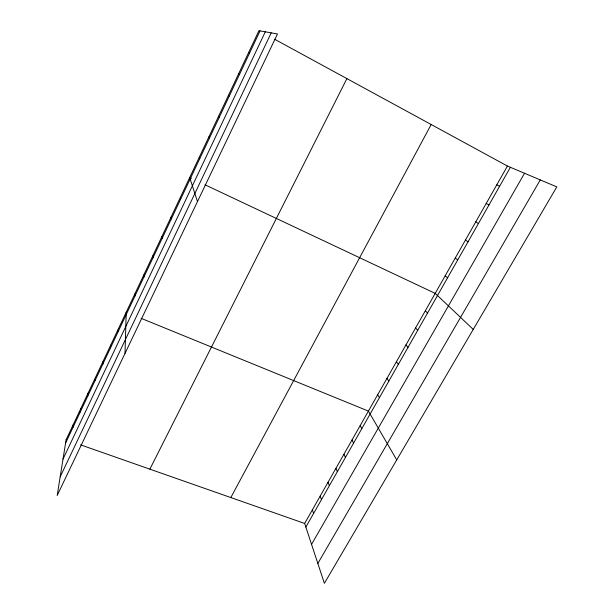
<?xml version="1.0" encoding="UTF-8"?>
<svg xmlns="http://www.w3.org/2000/svg" width="614" height="614" viewBox="0 0 614 614"><rect width="100%" height="100%" fill="white"/><g stroke="black" fill="none" stroke-linecap="round" stroke-linejoin="round"><path stroke-width="0.92" d="M134.965 296.009L134.965 293.692M125.018 353.365L126.223 312.242M118.295 331.353L118.425 328.782M110.52 347.823L110.712 345.137M102.83 364.125L103.083 361.324M95.224 380.258L95.531 377.341M87.695 396.222L88.063 393.198M80.242 412.009L80.664 408.878M72.866 427.643L73.35 424.404M65.575 443.108L260.029 30.892M63.012 459.095L265.294 31.821M60.172 476.855L271.204 32.857M149.877 469.157L346.902 78.615M230.826 497.555L431.181 124.519M304.659 523.458L507.44 166.056L556.806 186.886L324.384 583.3L304.659 523.458L80.58 444.851M305.849 527.081L510.395 167.3M311.551 544.38L524.54 173.271M317.837 563.445L540.274 179.91M248.662 52.489L249.66 52.873M141.105 318.321L368.408 411.096L396.728 459.901M191.399 178.375L189.703 177.576L197.478 201.569M204.976 184.776L435.203 293.369L473.24 329.419M496.764 184.875L499.612 186.257M274.573 39.219L507.44 166.056M486.211 203.48L488.959 204.999M475.773 221.869L478.429 223.527M238.524 74.002L239.422 74.57M465.458 240.051L468.021 241.839M455.266 258.026L457.729 259.937M445.181 275.793L447.552 277.835M228.508 95.247L229.321 95.991M425.349 310.745L427.544 313.033M415.594 327.937L417.704 330.332M405.954 344.93L407.98 347.447M218.622 116.215L219.344 117.136M396.414 361.746L398.356 364.371M386.973 378.37L388.839 381.11M377.641 394.825L379.429 397.665M208.86 136.922L209.489 138.02M360.172 425.609L361.815 428.649M352.014 439.992L353.587 443.116M343.932 454.237L345.436 457.453M335.927 468.344L337.37 471.644M199.22 157.376L199.765 158.635M327.999 482.32L329.38 485.705M320.147 496.158L321.46 499.627M312.365 509.873L313.624 513.419M180.301 197.524L180.677 199.105M171.007 217.226L171.306 218.96M161.835 236.697L162.058 238.577M152.771 255.923L152.917 257.957M143.814 274.918L143.883 277.098M66.105 439.77L57.194 495.475L277.482 33.962L258.931 30.7L66.105 439.77"/></g></svg>
